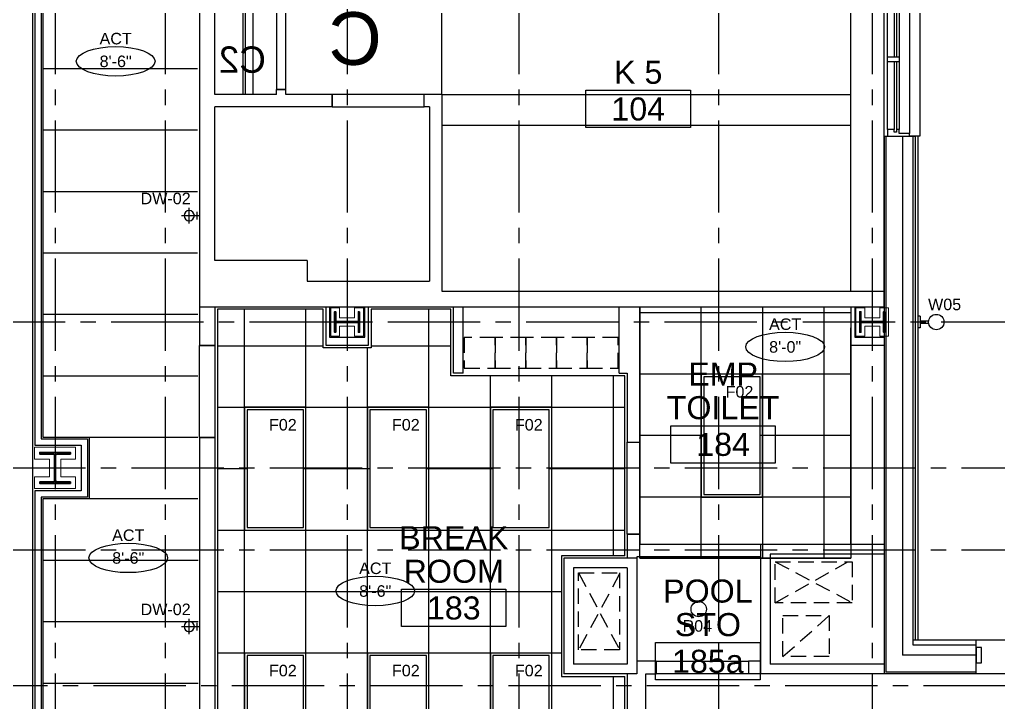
# Model space of a CAD drawing. Header units: inches. Extents: x -3700 to 367, y -844 to 2341.
# Drawn here: x -3068.9 to -2686.7, y 680.4 to 947.1 of the extents above; entities that cross this region are included whole.
import ezdxf
from ezdxf.enums import TextEntityAlignment as Align

# ---------------------------------------------------------------- set-up
doc = ezdxf.new("R2010")
doc.units = ezdxf.units.IN
doc.header["$LTSCALE"] = 48
doc.header["$MEASUREMENT"] = 0
for name, pattern in [('1112 - 0-Base$0$CENTER2', [1.125, 0.75, -0.125, 0.125, -0.125]), ('1112 - 0-Base$0$HIDDEN', [0.375, 0.25, -0.125]), ('1112 - 0-Base$0$HIDDEN2', [0.1875, 0.125, -0.0625]), ('HIDDEN2', [0.1875, 0.125, -0.0625])]:
    doc.linetypes.add(name, pattern=pattern)
for name, color, linetype, lineweight in [('1112 - 0-Base$0$A-Detl-Hatch', 1, 'Continuous', 18), ('1112 - 0-Base$0$S-Detl-Hatch', 1, 'Continuous', 18), ('1112 - 0-Base$0$S-Detl-Wide', 3, 'Continuous', 35), ('A-Anno-Text', 50, 'Continuous', 25)]:
    doc.layers.add(name, color=color, linetype=linetype, lineweight=lineweight)
for name, color, linetype in [('1112 - 0-Base$0$A-Door-Head', 8, 'Continuous'), ('1112 - 0-Base$0$A-Flor-Case', 8, 'HIDDEN2'), ('1112 - 0-Base$0$A-Flor-Ovhd', 6, 'Continuous'), ('1112 - 0-Base$0$A-Flor-Soffit', 4, 'Continuous'), ('1112 - 0-Base$0$A-Flor-Wall Mtd Fixture', 6, 'Continuous'), ('1112 - 0-Base$0$A-Glaz', 6, 'Continuous'), ('1112 - 0-Base$0$A-Glaz-Sill', 8, 'Continuous'), ('1112 - 0-Base$0$A-Grid(3-32)', 8, '1112 - 0-Base$0$CENTER2'), ('1112 - 0-Base$0$A-HVAC', 6, '1112 - 0-Base$0$HIDDEN2'), ('1112 - 0-Base$0$A-Tag-Rm(3-32)', 2, 'Continuous'), ('1112 - 0-Base$0$A-Wall-Full', 3, 'Continuous'), ('1112 - 0-Base$0$A-Wall-Hatch', 15, 'Continuous'), ('A-Clng-Fixture', 3, 'Continuous'), ('A-Clng-Grid', 8, 'Continuous'), ('A-Clng-Tag', 6, 'Continuous')]:
    doc.layers.add(name, color=color, linetype=linetype)
doc.layers.add('1112 - 0-Base$0$G-Anno-Nplt', color=140, linetype='Continuous', lineweight=18, plot=False)
doc.layers.add('1112 - 0-Base$0$G-Anno-View', color=161, linetype='Continuous', lineweight=18, plot=False)
doc.styles.add('1112 - 0-Base$0$G1DIM', font='arial.ttf')
doc.styles.add('1112 - 0-Base$0$Standard', font='arial.ttf')
doc.styles.add('G1DIM', font='arial.ttf')
doc.styles.get("Standard").update_dxf_attribs({"font": 'arial.ttf'})
doc.dimstyles.new('1112 - 0-Base$0$Aec-Arch-I-96', dxfattribs={"dimscale": 96, "dimtxt": 0.09375, "dimasz": 0.0625, "dimexe": 0.0625, "dimexo": 0.0625, "dimgap": 0.03125, "dimtad": 1, "dimdec": 3, "dimzin": 3, "dimdsep": 46, "dimlunit": 4, "dimtxsty": '1112 - 0-Base$0$G1DIM', "dimblk": '1112 - 0-Base$0$_ArchTick', "dimcen": 0.09375, "dimclrt": 2, "dimazin": 2, "dimtfac": 0.75, "dimtdec": 3, "dimtix": 1, "dimtmove": 2, "dimatfit": 2, "dimldrblk": '1112 - 0-Base$0$_Open90', "dimfxl": 0.0625, "dimtolj": 1, "dimtzin": 0, "dimarcsym": 0})

# ---------------------------------------------------------------- blocks, each defined once
blk = doc.blocks.new('Clng Tag')
blk.add_ellipse((0, 0), major_axis=(-0.3202, 0), ratio=0.37386)
at = {"color": 2}
for tag, p in [('XXX', (0, 0.1848)), ("X'-XX'", (0, -0.0002))]:
    blk.add_attdef(tag, text='', height=0.0938, dxfattribs=at).set_placement(p, align=Align.MIDDLE_CENTER)
blk = doc.blocks.new('2X4 FLUOR')
for points in [[(0, -24), (48, -24), (48, 0), (0, 0)], [(1, -23), (47, -23), (47, -1), (1, -1)]]:
    blk.add_lwpolyline(points, close=True)
blk.add_attdef('FXX', (34.25, -22.125), '', height=4.5)
blk = doc.blocks.new('CYLINDER WALL LIGHT')
for p, q in [((-0.5, 1), (-0.5, 4.29)), ((0.5, 1), (0.5, 4.29)), ((-2.25, 1), (2.25, 1)), ((-2.25, 1), (-2.25, 0)), ((-2.25, 0), (2.25, 0)), ((2.25, 1), (2.25, 0))]:
    blk.add_line(p, q)
blk.add_circle((0.01, 7.25), 3)
blk.add_attdef('WXX', (-6.36, 12), '', height=4.5)
blk = doc.blocks.new('6IN ROUND DL')
blk.add_circle((0, 0), 3)
blk.add_attdef('RXX', (-6.3125, -8.8125), '', height=4.5)
blk = doc.blocks.new('1112 - 0-Base$0$EXTERIOR WINDOW 3')
at = {"layer": '1112 - 0-Base$0$A-Glaz'}
for p, q in [((5693, -8445.75), (5693, -8419.25)), ((5694, -8445.75), (5694, -8419.25)), ((5695, -8474.25), (5695, -8419.25)), ((5693, -8474.25), (5693, -8447.75)), ((5694, -8474.25), (5694, -8447.75))]:
    blk.add_line(p, q, dxfattribs=at)
for points in [[(5693, -8419.25), (5690.5, -8419.25), (5690.5, -8416.75), (5699, -8416.75), (5699, -8417.75), (5695, -8417.75), (5695, -8419.25), (5694, -8419.25), (5694, -8418.25), (5693, -8418.25), (5693, -8419.25)], [(5693, -8474.25), (5690.5, -8474.25), (5690.5, -8476.75), (5699, -8476.75), (5699, -8475.75), (5695, -8475.75), (5695, -8474.25), (5694, -8474.25), (5694, -8475.25), (5693, -8475.25), (5693, -8474.25)]]:
    blk.add_lwpolyline(points, dxfattribs=at)
blk.add_lwpolyline([(5690.5, -8445.75), (5690.5, -8447.75), (5695, -8447.75), (5695, -8445.75)], close=True, dxfattribs=at)
at = {"layer": '1112 - 0-Base$0$A-Glaz-Sill'}
for p, q in [((5689.12, -8416.75), (5689.12, -8476.75)), ((5699, -8475.75), (5699, -8417.75)), ((5690.5, -8419.25), (5690.5, -8474.25))]:
    blk.add_line(p, q, dxfattribs=at)
blk.add_lwpolyline([(5699, -8476.75), (5703.12, -8476.75), (5703.12, -8416.75), (5699, -8416.75)], dxfattribs=at)
blk = doc.blocks.new('1112 - 0-Base$0$1ST FLOOR CORE & SHELL')
at = {"layer": '1112 - 0-Base$0$A-Glaz'}
blk.add_lwpolyline([(2989.12, -8501.88), (2991.12, -8501.88), (2991.12, -8495.88), (2989.12, -8495.88)], close=True, dxfattribs=at)
at = {"layer": '1112 - 0-Base$0$A-Wall-Full'}
for p, q in [((2624.75, -8142.38), (2624.75, -8413.75)), ((2953.12, -8296.13), (2953.12, -8506.13)), ((2953.12, -8296.13), (2965.12, -8296.13)), ((2966.25, -8296.13), (2966.25, -8492.88)), ((2624.75, -8413.75), (2642.75, -8413.75)), ((2642.75, -8413.75), (2642.75, -8437.75)), ((2642.75, -8437.75), (2624.75, -8437.75)), ((2624.75, -8437.75), (2624.75, -8633.75)), ((2964.37, -8492.88), (2989.12, -8492.88)), ((2989.12, -8506.13), (2989.12, -8492.88)), ((2989.12, -8506.13), (2953.12, -8506.13))]:
    blk.add_line(p, q, dxfattribs=at)
at = {"layer": '1112 - 0-Base$0$A-Wall-Hatch'}
for p, q in [((2624.12, -8143), (2624.12, -8414.38)), ((2621.62, -8150.63), (2621.62, -8416.88)), ((2620.62, -8154.63), (2620.62, -8944.88)), ((2953.75, -8296.13), (2953.75, -8505.5)), ((2960.37, -8296.13), (2960.37, -8498.88)), ((2964.37, -8296.13), (2964.37, -8494.88)), ((2965.25, -8296.13), (2965.25, -8492.88)), ((2621.62, -8416.88), (2639.62, -8416.88)), ((2624.12, -8414.38), (2642.12, -8414.38)), ((2639.62, -8416.88), (2639.62, -8434.63)), ((2642.12, -8414.38), (2642.12, -8437.13)), ((2639.62, -8434.63), (2621.62, -8434.63)), ((2621.62, -8434.63), (2621.62, -8636.87)), ((2642.12, -8437.13), (2624.12, -8437.13)), ((2624.12, -8437.13), (2624.12, -8634.37)), ((2964.37, -8494.88), (2989.12, -8494.88)), ((2989.12, -8498.88), (2960.37, -8498.88)), ((2989.12, -8505.5), (2953.75, -8505.5))]:
    blk.add_line(p, q, dxfattribs=at)
at = {"xscale": -1, "rotation": 180}
blk.add_blockref('1112 - 0-Base$0$EXTERIOR WINDOW 3', (-2736, -16712.88), dxfattribs=at)
blk = doc.blocks.new('*U22')
at = {"layer": '1112 - 0-Base$0$A-Detl-Hatch'}
h = blk.add_hatch(dxfattribs=at)
h.set_pattern_fill('ANSI32', color=256, scale=6, style=0)
h.set_pattern_definition([(45, (0, -6.06), (-1.591, 1.591), []), (45, (1.0607, -6.06), (-1.591, 1.591), [])])
edge = h.paths.add_edge_path()
edge.add_line((6, -12.12), (6, -11.515))
edge.add_line((6, -11.515), (0.795, -11.515))
edge.add_arc((0.795, -10.915), 0.6, 180, 270, ccw=False)
edge.add_line((0.195, -10.915), (0.195, -1.205))
edge.add_arc((0.795, -1.205), 0.6, 90, 180, ccw=False)
edge.add_line((0.795, -0.605), (6, -0.605))
edge.add_line((6, -0.605), (6, 0))
edge.add_line((6, 0), (-6, 0))
edge.add_line((-6, 0), (-6, -0.605))
edge.add_line((-6, -0.605), (-0.795, -0.605))
edge.add_arc((-0.795, -1.205), 0.6, 0, 90, ccw=False)
edge.add_line((-0.195, -1.205), (-0.195, -10.915))
edge.add_arc((-0.795, -10.915), 0.6, 270, 360, ccw=False)
edge.add_line((-0.795, -11.515), (-6, -11.515))
edge.add_line((-6, -11.515), (-6, -12.12))
edge.add_line((-6, -12.12), (6, -12.12))
at = {"color": 0, "linetype": 'ByBlock'}
blk.add_lwpolyline([(6, -12.12), (6, -11.515), (0.795, -11.515, -0.4142136), (0.195, -10.915), (0.195, -1.205, -0.4142136), (0.795, -0.605), (6, -0.605), (6, 0), (-6, 0), (-6, -0.605), (-0.795, -0.605, -0.4142136), (-0.195, -1.205), (-0.195, -10.915, -0.4142136), (-0.795, -11.515), (-6, -11.515), (-6, -12.12)], format="xyb", close=True, dxfattribs=at)
blk = doc.blocks.new('1112 - 0-Base$0$W12X65')
at = {"layer": '1112 - 0-Base$0$S-Detl-Hatch'}
blk.add_lwpolyline([(13860.59, -7310.28), (13860.59, -7305.67), (13854.79, -7305.67), (13854.79, -7298.76), (13860.59, -7298.76), (13860.59, -7294.16), (13844.59, -7294.16), (13844.59, -7298.76), (13850.4, -7298.76), (13850.4, -7305.67), (13844.59, -7305.67), (13844.59, -7310.28)], close=True, dxfattribs=at)
at = {"layer": '1112 - 0-Base$0$S-Detl-Wide'}
blk.add_blockref('*U22', (13852.59, -7296.16), dxfattribs=at)
blk = doc.blocks.new('*U21')
at = {"layer": '1112 - 0-Base$0$A-Detl-Hatch'}
h = blk.add_hatch(dxfattribs=at)
h.set_pattern_fill('ANSI32', color=256, scale=6, style=0)
h.set_pattern_definition([(45, (0, -4.865), (-1.591, 1.591), []), (45, (1.0607, -4.865), (-1.591, 1.591), [])])
edge = h.paths.add_edge_path()
edge.add_line((3.98, -9.73), (3.98, -9.295))
edge.add_line((3.98, -9.295), (0.645, -9.295))
edge.add_arc((0.645, -8.795), 0.5, 180, 270, ccw=False)
edge.add_line((0.145, -8.795), (0.145, -0.935))
edge.add_arc((0.645, -0.935), 0.5, 90, 180, ccw=False)
edge.add_line((0.645, -0.435), (3.98, -0.435))
edge.add_line((3.98, -0.435), (3.98, 0))
edge.add_line((3.98, 0), (-3.98, 0))
edge.add_line((-3.98, 0), (-3.98, -0.435))
edge.add_line((-3.98, -0.435), (-0.645, -0.435))
edge.add_arc((-0.645, -0.935), 0.5, 0, 90, ccw=False)
edge.add_line((-0.145, -0.935), (-0.145, -8.795))
edge.add_arc((-0.645, -8.795), 0.5, -90, 0, ccw=False)
edge.add_line((-0.645, -9.295), (-3.98, -9.295))
edge.add_line((-3.98, -9.295), (-3.98, -9.73))
edge.add_line((-3.98, -9.73), (3.98, -9.73))
at = {"color": 0, "linetype": 'ByBlock'}
blk.add_lwpolyline([(3.98, -9.73), (3.98, -9.295), (0.645, -9.295, -0.4142136), (0.145, -8.795), (0.145, -0.935, -0.4142136), (0.645, -0.435), (3.98, -0.435), (3.98, 0), (-3.98, 0), (-3.98, -0.435), (-0.645, -0.435, -0.4142136), (-0.145, -0.935), (-0.145, -8.795, -0.4142136), (-0.645, -9.295), (-3.98, -9.295), (-3.98, -9.73)], format="xyb", close=True, dxfattribs=at)
blk = doc.blocks.new('1112 - 0-Base$0$W10X33')
at = {"layer": '1112 - 0-Base$0$S-Detl-Hatch'}
blk.add_lwpolyline([(13773.28, -7309.78), (13773.28, -7306.34), (13769.45, -7306.34), (13769.45, -7300.48), (13773.28, -7300.48), (13773.28, -7297.05), (13762.32, -7297.05), (13762.32, -7300.48), (13766.16, -7300.48), (13766.16, -7306.34), (13762.32, -7306.34), (13762.32, -7309.78)], close=True, dxfattribs=at)
at = {"layer": '1112 - 0-Base$0$S-Detl-Wide'}
blk.add_blockref('*U21', (13767.8, -7298.55), dxfattribs=at)
blk = doc.blocks.new('1112 - 0-Base$0$1ST FLOOR - STRUCTURAL GRID')
at = {"layer": '1112 - 0-Base$0$A-Grid(3-32)'}
for p, q in [((2629.5, -7426.01), (2629.5, -9520.75)), ((2672.5, -7426.01), (2672.5, -9520.75)), ((2743.5, -7426.01), (2743.5, -9520.75)), ((2810.5, -7426.01), (2810.5, -9520.75)), ((2888.5, -7426.01), (2888.5, -9520.75)), ((2948.5, -7426.01), (2948.5, -9520.75)), ((5927.38, -8368.75), (2104.5, -8368.75)), ((2119.38, -8425.75), (5912.5, -8425.75)), ((2119.38, -8457.75), (5912.5, -8457.75)), ((2104.5, -8510.75), (5927.38, -8510.75))]:
    blk.add_line(p, q, dxfattribs=at)
at = {"rotation": 90}
for p in [(-4559.91, -22136.55), (-4354.91, -22136.55)]:
    blk.add_blockref('1112 - 0-Base$0$W10X33', p, dxfattribs=at)
blk.add_blockref('1112 - 0-Base$0$W12X65', (-11223.1, -1123.53))
blk = doc.blocks.new('1112 - 0-Base$0$_ArchTick')
at = {"color": 0, "linetype": 'ByBlock', "const_width": 0.15}
blk.add_lwpolyline([(-0.5, -0.5), (0.5, 0.5)], dxfattribs=at)
blk = doc.blocks.new('*D104')
at = {"layer": '1112 - 0-Base$0$G-Anno-Nplt', "color": 0, "lineweight": -2, "transparency": 16777216}
for p, q in [((3.75, -36.63), (3.75, -36.17)), ((3.75, -37.67), (27.75, -37.67)), ((27.75, -36.63), (27.75, -36.17))]:
    blk.add_line(p, q, dxfattribs=at)
at = {"layer": '1112 - 0-Base$0$G-Anno-Nplt', "color": 0, "lineweight": -2, "transparency": 16777216, "xscale": 1.5, "yscale": 1.5, "zscale": 1.5, "rotation": 180}
blk.add_blockref('1112 - 0-Base$0$_ArchTick', (3.75, -37.67), dxfattribs=at)
at = {"layer": '1112 - 0-Base$0$G-Anno-Nplt', "color": 0, "lineweight": -2, "transparency": 16777216, "xscale": 1.5, "yscale": 1.5, "zscale": 1.5}
blk.add_blockref('1112 - 0-Base$0$_ArchTick', (27.75, -37.67), dxfattribs=at)
at = {"layer": '1112 - 0-Base$0$G-Anno-Nplt', "transparency": 16777216, "insert": (15.75, -35.77), "char_height": 2.25, "attachment_point": 5, "style": '1112 - 0-Base$0$G1DIM'}
blk.add_mtext('\\A1;2\'-0"', dxfattribs=at)
blk = doc.blocks.new('1112 - 0-Base$0$_Open90')
at = {"color": 0, "linetype": 'ByBlock', "lineweight": -2}
for p, q in [((0, 0), (-1, 0)), ((-0.5, 0.5), (0, 0)), ((0, 0), (-0.5, -0.5))]:
    blk.add_line(p, q, dxfattribs=at)
blk = doc.blocks.new('*D105')
at = {"layer": '1112 - 0-Base$0$G-Anno-Nplt', "color": 0, "lineweight": -2, "transparency": 16777216}
for p, q in [((26.25, -15), (20.53, -15)), ((22.03, -15), (22.03, -63)), ((26.25, -63), (20.53, -63))]:
    blk.add_line(p, q, dxfattribs=at)
at = {"layer": '1112 - 0-Base$0$G-Anno-Nplt', "color": 0, "lineweight": -2, "transparency": 16777216, "xscale": 1.5, "yscale": 1.5, "zscale": 1.5}
for p, rotation in [((22.03, -15), 90), ((22.03, -63), 270)]:
    blk.add_blockref('1112 - 0-Base$0$_ArchTick', p, dxfattribs=dict(at, rotation=rotation))
at = {"layer": '1112 - 0-Base$0$G-Anno-Nplt', "transparency": 16777216, "insert": (20.14, -39), "char_height": 2.25, "attachment_point": 5, "rotation": 90, "style": '1112 - 0-Base$0$G1DIM'}
blk.add_mtext('\\A1;4\'-0"', dxfattribs=at)
blk = doc.blocks.new('1112 - 0-Base$0$wall sconce')
for p, q in [((-1, 0), (4.625, 0)), ((2, -2.625), (2, 2.625))]:
    blk.add_line(p, q)
blk.add_circle((2, 0), 1.875)
blk = doc.blocks.new('1112 - 0-Base$0$41in Std Vanity')
at = {"layer": '1112 - 0-Base$0$A-Flor-Case'}
for p, q in [((23, 52), (0, 52)), ((0.75, 4), (0.75, 52)), ((23, 4), (23, 52)), ((23, 4), (0, 4))]:
    blk.add_line(p, q, dxfattribs=at)
at = {"layer": '1112 - 0-Base$0$A-Wall-Full'}
for p, q in [((0, 0), (0, 56)), ((0, 56), (23, 56)), ((23, 0), (0, 0))]:
    blk.add_line(p, q, dxfattribs=at)
at = {"layer": '1112 - 0-Base$0$A-Flor-Wall Mtd Fixture', "xscale": -1, "rotation": 90}
blk.add_blockref('1112 - 0-Base$0$wall sconce', (11.5, 55), dxfattribs=at)
at = {"layer": '1112 - 0-Base$0$A-Flor-Wall Mtd Fixture', "rotation": 90}
blk.add_blockref('1112 - 0-Base$0$wall sconce', (11.5, 1), dxfattribs=at)
blk = doc.blocks.new('*D99')
at = {"layer": '1112 - 0-Base$0$G-Anno-Nplt', "color": 0, "lineweight": -2, "transparency": 16777216}
for p, q in [((4.88, 130.17), (4.88, 130.63)), ((4.88, 129.13), (60.88, 129.13))]:
    blk.add_line(p, q, dxfattribs=at)
at = {"layer": '1112 - 0-Base$0$G-Anno-Nplt', "color": 0, "lineweight": -2, "transparency": 16777216, "xscale": 1.5, "yscale": 1.5, "zscale": 1.5, "rotation": 180}
blk.add_blockref('1112 - 0-Base$0$_ArchTick', (4.88, 129.13), dxfattribs=at)
at = {"layer": '1112 - 0-Base$0$G-Anno-Nplt', "color": 0, "lineweight": -2, "transparency": 16777216, "xscale": 1.5, "yscale": 1.5, "zscale": 1.5}
blk.add_blockref('1112 - 0-Base$0$_ArchTick', (60.88, 129.13), dxfattribs=at)
at = {"layer": '1112 - 0-Base$0$G-Anno-Nplt', "transparency": 16777216, "insert": (32.88, 131.03), "char_height": 2.25, "attachment_point": 5, "style": '1112 - 0-Base$0$G1DIM'}
blk.add_mtext('\\A1;4\'-8"', dxfattribs=at)
blk = doc.blocks.new('*D100')
at = {"layer": '1112 - 0-Base$0$G-Anno-Nplt', "color": 0, "lineweight": -2, "transparency": 16777216}
for p, q in [((1.5, 112.88), (12.28, 112.88)), ((10.78, 112.88), (10.78, 72.88)), ((1.5, 72.88), (12.28, 72.88))]:
    blk.add_line(p, q, dxfattribs=at)
at = {"layer": '1112 - 0-Base$0$G-Anno-Nplt', "color": 0, "lineweight": -2, "transparency": 16777216, "xscale": 1.5, "yscale": 1.5, "zscale": 1.5}
for p, rotation in [((10.78, 112.88), 90), ((10.78, 72.88), 270)]:
    blk.add_blockref('1112 - 0-Base$0$_ArchTick', p, dxfattribs=dict(at, rotation=rotation))
at = {"layer": '1112 - 0-Base$0$G-Anno-Nplt', "transparency": 16777216, "insert": (8.88, 92.88), "char_height": 2.25, "attachment_point": 5, "rotation": 90, "style": '1112 - 0-Base$0$G1DIM'}
blk.add_mtext('\\A1;3\'-4"', dxfattribs=at)
blk = doc.blocks.new('*D101')
at = {"layer": '1112 - 0-Base$0$G-Anno-Nplt', "color": 0, "lineweight": -2, "transparency": 16777216}
blk.add_line((47.64, 68), (47.64, 0), dxfattribs=at)
at = {"layer": '1112 - 0-Base$0$G-Anno-Nplt', "color": 0, "lineweight": -2, "transparency": 16777216, "xscale": 1.5, "yscale": 1.5, "zscale": 1.5}
for p, rotation in [((47.64, 68), 90), ((47.64, 0), 270)]:
    blk.add_blockref('1112 - 0-Base$0$_ArchTick', p, dxfattribs=dict(at, rotation=rotation))
at = {"layer": '1112 - 0-Base$0$G-Anno-Nplt', "transparency": 16777216, "insert": (45.74, 34), "char_height": 2.25, "attachment_point": 5, "rotation": 90, "style": '1112 - 0-Base$0$G1DIM'}
blk.add_mtext('\\A1;5\'-8"', dxfattribs=at)
blk = doc.blocks.new('*D102')
at = {"layer": '1112 - 0-Base$0$G-Anno-Nplt', "color": 0, "lineweight": -2, "transparency": 16777216}
for p, q in [((52.62, 6.48), (52.62, 2.16)), ((88.62, 6.56), (88.62, 2.16)), ((88.62, 3.66), (52.62, 3.66))]:
    blk.add_line(p, q, dxfattribs=at)
at = {"layer": '1112 - 0-Base$0$G-Anno-Nplt', "color": 0, "lineweight": -2, "transparency": 16777216, "xscale": 1.5, "yscale": 1.5, "zscale": 1.5, "rotation": 180}
blk.add_blockref('1112 - 0-Base$0$_ArchTick', (52.62, 3.66), dxfattribs=at)
at = {"layer": '1112 - 0-Base$0$G-Anno-Nplt', "color": 0, "lineweight": -2, "transparency": 16777216, "xscale": 1.5, "yscale": 1.5, "zscale": 1.5}
blk.add_blockref('1112 - 0-Base$0$_ArchTick', (88.62, 3.66), dxfattribs=at)
at = {"layer": '1112 - 0-Base$0$G-Anno-Nplt', "transparency": 16777216, "insert": (70.62, 5.56), "char_height": 2.25, "attachment_point": 5, "style": '1112 - 0-Base$0$G1DIM'}
blk.add_mtext('\\A1;3\'-0"', dxfattribs=at)
blk = doc.blocks.new('*D103')
at = {"layer": '1112 - 0-Base$0$G-Anno-Nplt', "color": 0, "lineweight": -2, "transparency": 16777216}
for p, q in [((87.12, 68), (73.92, 68)), ((75.42, 68), (75.42, 8.06)), ((87.12, 8.06), (73.92, 8.06))]:
    blk.add_line(p, q, dxfattribs=at)
at = {"layer": '1112 - 0-Base$0$G-Anno-Nplt', "color": 0, "lineweight": -2, "transparency": 16777216, "xscale": 1.5, "yscale": 1.5, "zscale": 1.5}
for p, rotation in [((75.42, 68), 90), ((75.42, 8.06), 270)]:
    blk.add_blockref('1112 - 0-Base$0$_ArchTick', p, dxfattribs=dict(at, rotation=rotation))
at = {"layer": '1112 - 0-Base$0$G-Anno-Nplt', "transparency": 16777216, "insert": (73.52, 38.03), "char_height": 2.25, "attachment_point": 5, "rotation": 90, "style": '1112 - 0-Base$0$G1DIM'}
blk.add_mtext('\\A1;5\'-0"', dxfattribs=at)
blk = doc.blocks.new('1112 - 0-Base$0$Rm Tag')
blk.add_lwpolyline([(-0.2124, 0.0759), (0.2124, 0.0759), (0.2124, -0.0759), (-0.2124, -0.0759)], close=True)
at = {"style": '1112 - 0-Base$0$Standard'}
for p in [(0, 0.2858), (0, 0.1493), (0, 0)]:
    blk.add_attdef('XXX', text='', height=0.0938, dxfattribs=at).set_placement(p, align=Align.MIDDLE_CENTER)
blk = doc.blocks.new('1112 - 0-Base$0$wall sconce typ')
for p, q in [((3, 4), (-3, 4)), ((0, 7), (0, 0)), ((-1.5, 1), (1.5, 1))]:
    blk.add_line(p, q)
blk.add_circle((0, 4), 2)
blk = doc.blocks.new('1112 - 0-Base$0$Suite Closet 2')
at = {"layer": '1112 - 0-Base$0$A-Door-Head'}
blk.add_lwpolyline([(0, -25), (3.75, -25), (3.75, -61), (0, -61)], close=True, dxfattribs=at)
at = {"layer": '1112 - 0-Base$0$A-Flor-Ovhd'}
for p, q in [((12.75, -63), (12.75, -15)), ((15.75, -63), (15.75, -15)), ((16.75, -63), (16.75, -15))]:
    blk.add_line(p, q, dxfattribs=at)
at = {"layer": '1112 - 0-Base$0$A-Wall-Full'}
for p, q in [((3.75, -15), (27.75, -15)), ((3.75, -25), (3.75, -15)), ((27.75, -63), (27.75, -15)), ((0, -25), (3.75, -25)), ((3.75, -25), (3.75, -23)), ((0, -63), (0, -61)), ((0, -61), (3.75, -61)), ((3.75, -63), (3.75, -61)), ((3.75, -63), (27.75, -63))]:
    blk.add_line(p, q, dxfattribs=at)
at = {"layer": '1112 - 0-Base$0$G-Anno-View', "insert": (7.8185, -44.2508), "char_height": 10.29056, "width": 80.843835, "attachment_point": 1, "style": '1112 - 0-Base$0$G1DIM'}
blk.add_mtext('C2', dxfattribs=at)
at = {"layer": '1112 - 0-Base$0$G-Anno-Nplt'}
dim = blk.add_linear_dim(base=(22.0344, -63), p1=(27.75, -15), p2=(27.75, -63), angle=90, dimstyle='1112 - 0-Base$0$Aec-Arch-I-96', override={"dimscale": 24, "dimsah": 1, "dimclrt": 256}, dxfattribs=at)
dim.commit()
dim.dimension.update_dxf_attribs({"geometry": '*D105', "text_midpoint": (20.1356, -39)})
dim = blk.add_linear_dim(base=(27.75, -37.6676), p1=(3.75, -38.1326), p2=(27.75, -38.1326), dimstyle='1112 - 0-Base$0$Aec-Arch-I-96', override={"dimscale": 24, "dimsah": 1, "dimclrt": 256}, dxfattribs=at)
dim.commit()
dim.dimension.update_dxf_attribs({"geometry": '*D104', "text_midpoint": (15.75, -35.7688)})
blk = doc.blocks.new('1112 - 0-Base$0$Suite Vanity and Bath 1')
at = {"layer": '1112 - 0-Base$0$A-Door-Head'}
blk.add_lwpolyline([(6.875, 72.875), (42.875, 72.875), (42.875, 68), (6.875, 68)], close=True, dxfattribs=at)
at = {"layer": '1112 - 0-Base$0$A-Flor-Soffit'}
blk.add_line((0, 72.875), (0, 112.875), dxfattribs=at)
at = {"layer": '1112 - 0-Base$0$A-Wall-Full'}
for p, q in [((0, 112.875), (0, 135.875)), ((4.875, 135.875), (60.875, 135.875)), ((4.875, 112.875), (4.875, 135.875)), ((60.875, 110.875), (60.875, 135.875)), ((0, 112.875), (4.875, 112.875)), ((0, 72.875), (0, 0)), ((0, 72.875), (6.875, 72.875)), ((6.875, 68), (6.875, 72.875)), ((42.875, 68), (42.875, 72.875)), ((42.875, 72.875), (60.875, 72.875)), ((4.875, 68), (4.875, 0)), ((4.875, 68), (6.875, 68)), ((42.875, 68), (88.625, 68)), ((88.625, 8.06), (88.625, 68)), ((52.625, 8.06), (52.625, 0)), ((52.625, 8.06), (88.625, 8.06)), ((52.625, 0), (4.875, 0))]:
    blk.add_line(p, q, dxfattribs=at)
at = {"extrusion": (0, 0, -1), "zscale": -1, "rotation": 270}
blk.add_blockref('1112 - 0-Base$0$41in Std Vanity', (-60.875, 135.875), dxfattribs=at)
at = {"layer": '1112 - 0-Base$0$G-Anno-View', "insert": (23.4468, 105.0143), "char_height": 20.5811, "width": 161.68767, "attachment_point": 1, "style": '1112 - 0-Base$0$G1DIM'}
blk.add_mtext('C', dxfattribs=at)
at = {"layer": '1112 - 0-Base$0$G-Anno-Nplt'}
for base, p1, p2, picture, middle in [((60.875, 129.1324), (4.875, 128.6673), (60.875, 129.1324), '*D99', (32.875, 131.0311)), ((52.625, 3.6648), (88.625, 8.06), (52.625, 7.9826), '*D102', (70.625, 5.5644))]:
    dim = blk.add_linear_dim(base=base, p1=p1, p2=p2, dimstyle='1112 - 0-Base$0$Aec-Arch-I-96', override={"dimscale": 24, "dimsah": 1, "dimclrt": 256}, dxfattribs=at)
    dim.commit()
    dim.dimension.update_dxf_attribs({"geometry": picture, "text_midpoint": middle})
for base, p1, p2, picture, middle in [((10.7773, 72.875), (0, 112.875), (0, 72.875), '*D100', (8.8777, 92.875)), ((47.6409, 0), (47.6409, 68), (47.6409, 0), '*D101', (45.7422, 34)), ((75.4218, 8.06), (88.625, 68), (88.625, 8.06), '*D103', (73.523, 38.03))]:
    dim = blk.add_linear_dim(base=base, p1=p1, p2=p2, angle=90, dimstyle='1112 - 0-Base$0$Aec-Arch-I-96', override={"dimscale": 24, "dimsah": 1, "dimclrt": 256}, dxfattribs=at)
    dim.commit()
    dim.dimension.update_dxf_attribs({"geometry": picture, "text_midpoint": middle})
blk = doc.blocks.new('1112 - 0-Base$0$King Suite 5')
at = {"layer": '1112 - 0-Base$0$A-Flor-Soffit'}
for p, q in [((254.26, 6), (254.26, 145.88)), ((94.62, 82.88), (94.62, 122.88)), ((94.62, 82.88), (254.26, 82.88)), ((94.62, 70.88), (254.26, 70.88))]:
    blk.add_line(p, q, dxfattribs=at)
at = {"layer": '1112 - 0-Base$0$A-Wall-Full'}
for p, q in [((0, 286.65), (0, 0)), ((94.62, 10), (94.62, 6)), ((94.62, 6), (267.25, 6)), ((0, 0), (267.25, 0)), ((49.26, 0), (49.26, -15.08)), ((50.76, 0), (50.76, -11.96)), ((64.49, -11.96), (64.49, 0)), ((65.99, -15.08), (65.99, 0)), ((254.26, 0), (254.26, -15.08)), ((255.76, 0), (255.76, -11.96)), ((49.26, -15.08), (65.99, -15.08)), ((50.76, -11.96), (64.49, -11.96)), ((254.26, -15.08), (267.25, -15.08)), ((255.76, -11.96), (267.25, -11.96))]:
    blk.add_line(p, q, dxfattribs=at)
at = {"layer": '1112 - 0-Base$0$G-Anno-Nplt'}
blk.add_line((267.25, 274.05), (267.25, -27.93), dxfattribs=at)
at = {"xscale": -1}
for name, p in [('1112 - 0-Base$0$Suite Vanity and Bath 1', (94.62, 10)), ('1112 - 0-Base$0$Suite Closet 2', (33.75, 145.88))]:
    blk.add_blockref(name, p, dxfattribs=at)

msp = doc.modelspace()

# ---------------------------------------------------------------- hatches: boundary and pattern name
at = {"layer": 'A-Clng-Grid'}
h = msp.add_hatch(dxfattribs=at)
h.set_pattern_fill('ANSI31', color=256, scale=192, angle=135)
h.set_pattern_definition([(180, (-3041.751, 760), (-4e-15, -24), [])])
h.paths.add_polyline_path([(-3059.75, 540), (-3059.75, 329), (-2998.62, 329), (-2999.62, 1054.37), (-3059.75, 1054.37), (-3059.75, 784), (-3041.75, 784), (-3041.75, 760), (-3059.75, 760), (-3059.75, 564), (-3041.75, 564), (-3041.75, 540)])
h = msp.add_hatch(dxfattribs=at)
h.set_pattern_fill('NET', color=256, scale=192)
h.set_pattern_definition([(0, (-2981.067, 699.73), (0, 24), []), (90, (-2981.067, 699.73), (-24, 1e-15), [])])
h.paths.add_polyline_path([(-2958.07, 652.73), (-2980.07, 652.73), (-2980.07, 698.73), (-2958.07, 698.73)])
h.paths.add_polyline_path([(-2910.07, 652.73), (-2932.07, 652.73), (-2932.07, 698.73), (-2910.07, 698.73)])
h.paths.add_polyline_path([(-2862.07, 652.73), (-2884.07, 652.73), (-2884.07, 698.73), (-2862.07, 698.73)])
h.paths.add_polyline_path([(-2862.07, 748.73), (-2884.07, 748.73), (-2884.07, 794.73), (-2862.07, 794.73)])
h.paths.add_polyline_path([(-2910.07, 748.73), (-2932.07, 748.73), (-2932.07, 794.73), (-2910.07, 794.73)])
h.paths.add_polyline_path([(-2832.62, 690.62), (-2857.37, 690.62), (-2857.37, 737.75), (-2832.62, 737.75), (-2832.62, 807.99), (-2900.5, 807.99), (-2900.5, 833.98), (-2931.64, 833.98), (-2931.64, 818.89), (-2950.37, 818.89), (-2950.37, 833.98), (-2991.62, 833.98), (-2991.62, 615.75), (-2832.68, 615.75)])
h.paths.add_polyline_path([(-2958.07, 748.73), (-2980.07, 748.73), (-2980.07, 794.73), (-2958.07, 794.73)])
h = msp.add_hatch(dxfattribs=at)
h.set_pattern_fill('NET', color=256, scale=192)
h.set_pattern_definition([(0, (-2826.748, 736.75), (0, 24), []), (90, (-2826.748, 736.75), (-24, 1e-15), [])])
h.paths.add_polyline_path([(-2826.75, 834.98), (-2744.37, 834.98), (-2744.37, 736.75), (-2826.75, 736.75)])
h.paths.add_polyline_path([(-2801.79, 807.62), (-2779.79, 807.62), (-2779.79, 761.62), (-2801.79, 761.62)])

# ---------------------------------------------------------------- linework, layer by layer
at = {"color": 11}
msp.add_lwpolyline([(-3352.63, 1287.62), (-3352.63, 1070.12), (-3338.44, 1070.12), (-3338.44, 1070.12), (-3338.44, 1065.12), (-3091.56, 1065.12), (-3091.56, 1070.12), (-3072, 1070.12), (-3072, 1123.62), (-2998.62, 1123.62), (-2998.62, 834.98), (-2731.35, 834.98), (-2731.3, 1123.66), (-2791.38, 1123.62), (-2791.38, 1346.62), (-3086.62, 1346.62), (-3086.62, 1287.62), (-3352.63, 1287.62)], dxfattribs=at)
at = {"layer": '1112 - 0-Base$0$A-Door-Head'}
for points in [[(-2998.62, 819.89), (-2992.62, 819.89), (-2992.62, 783.89), (-2998.62, 783.89)], [(-2831.62, 782.13), (-2826.75, 782.13), (-2826.75, 746.13), (-2831.62, 746.13)], [(-2695.38, 704.87), (-2599.38, 704.87), (-2599.38, 691.62), (-2695.38, 691.62)], [(-2820.37, 696.5), (-2784.37, 696.5), (-2784.37, 691.62), (-2820.37, 691.62)]]:
    msp.add_lwpolyline(points, close=True, dxfattribs=at)
at = {"layer": '1112 - 0-Base$0$A-Flor-Case'}
for points in [[(-2895.25, 810.99), (-2883.25, 810.99), (-2883.25, 822.99), (-2895.25, 822.99)], [(-2883.25, 810.99), (-2871.25, 810.99), (-2871.25, 822.99), (-2883.25, 822.99)], [(-2871.25, 810.99), (-2859.25, 810.99), (-2859.25, 822.99), (-2871.25, 822.99)], [(-2859.25, 810.99), (-2847.25, 810.99), (-2847.25, 822.99), (-2859.25, 822.99)], [(-2847.25, 810.99), (-2835.25, 810.99), (-2835.25, 822.99), (-2847.25, 822.99)]]:
    msp.add_lwpolyline(points, close=True, dxfattribs=at)
at = {"layer": '1112 - 0-Base$0$A-HVAC'}
for p, q in [((-2773.86, 735.38), (-2743.78, 719.38)), ((-2773.86, 719.38), (-2745.5, 735.38)), ((-2850.62, 731), (-2834.62, 700.92)), ((-2834.62, 730.7), (-2850.62, 700.92)), ((-2770.89, 698.37), (-2752.76, 714.38))]:
    msp.add_line(p, q, dxfattribs=at)
for points in [[(-2773.86, 735.38), (-2743.78, 735.38), (-2743.78, 719.38), (-2773.86, 719.38)], [(-2850.62, 700.92), (-2850.62, 731), (-2834.62, 731), (-2834.62, 700.92)], [(-2770.89, 714.38), (-2752.76, 714.38), (-2752.76, 698.37), (-2770.89, 698.37)]]:
    msp.add_lwpolyline(points, close=True, dxfattribs=at)
at = {"layer": '1112 - 0-Base$0$A-Wall-Full'}
for p, q in [((-2998.62, 834.98), (-2998.62, 819.89)), ((-2992.62, 834.98), (-2992.62, 819.89)), ((-2899.5, 808.99), (-2899.5, 834.98)), ((-2895.75, 808.99), (-2895.75, 834.98)), ((-2834.75, 808.99), (-2834.75, 834.98)), ((-2826.75, 834.98), (-2826.75, 782.13)), ((-2744.37, 742.13), (-2744.37, 826.75)), ((-2992.62, 819.89), (-2998.37, 819.89)), ((-2895.75, 808.99), (-2899.5, 808.99)), ((-2834.75, 808.99), (-2831.62, 808.99)), ((-2831.62, 808.99), (-2831.62, 782.13)), ((-2998.62, 783.89), (-2998.62, 607)), ((-2998.37, 783.89), (-2992.62, 783.89)), ((-2992.62, 783.89), (-2992.62, 614.75)), ((-2831.62, 782.13), (-2826.75, 782.13)), ((-2831.62, 746.13), (-2826.75, 746.13)), ((-2831.62, 746.13), (-2831.62, 736.75)), ((-2826.75, 746.13), (-2826.75, 742.13)), ((-2731.38, 742.13), (-2826.75, 742.13)), ((-2779.61, 742.13), (-2779.61, 691.62)), ((-2775.86, 738.38), (-2775.86, 695.37)), ((-2731.38, 738.38), (-2775.86, 738.38)), ((-2827.87, 736.75), (-2856.37, 736.75)), ((-2856.37, 736.75), (-2856.37, 691.62)), ((-2779.61, 737.25), (-2827.87, 737.25)), ((-2827.87, 737.25), (-2827.87, 691.62)), ((-2831.62, 733), (-2852.62, 733)), ((-2852.62, 733), (-2852.62, 695.37)), ((-2831.62, 733), (-2831.62, 695.37)), ((-2820.37, 696.5), (-2827.87, 696.5)), ((-2820.37, 696.5), (-2820.37, 691.62)), ((-2784.37, 696.5), (-2784.37, 691.62)), ((-2779.61, 696.5), (-2784.37, 696.5)), ((-2827.87, 691.62), (-2856.37, 691.62)), ((-2831.62, 695.37), (-2852.62, 695.37)), ((-2831.62, 691.62), (-2831.62, 614.75)), ((-2824.37, 614.75), (-2824.37, 691.62)), ((-2824.37, 691.62), (-2820.37, 691.62)), ((-2731.38, 691.62), (-2784.37, 691.62)), ((-2731.38, 695.37), (-2775.86, 695.37))]:
    msp.add_line(p, q, dxfattribs=at)
at = {"layer": 'A-Clng-Grid'}
for points in [[(-2832.62, 737.75), (-2832.62, 807.99), (-2900.5, 807.99), (-2900.5, 833.98), (-2931.64, 833.98), (-2931.64, 818.89), (-2950.37, 818.89), (-2950.37, 833.98), (-2991.62, 833.98), (-2991.62, 627.75), (-2832.62, 627.75), (-2832.62, 690.62)], [(-2832.62, 737.75), (-2857.37, 737.75), (-2857.37, 690.62), (-2832.62, 690.62)]]:
    msp.add_lwpolyline(points, dxfattribs=at)
msp.add_lwpolyline([(-2826.75, 834.98), (-2744.37, 834.98), (-2744.37, 736.75), (-2826.75, 736.75)], close=True, dxfattribs=at)

# ---------------------------------------------------------------- block references
at = {"linetype": '1112 - 0-Base$0$HIDDEN'}
msp.add_blockref('1112 - 0-Base$0$1ST FLOOR - STRUCTURAL GRID', (-5684.5, 9197.75), dxfattribs=at)
for name, p in [('1112 - 0-Base$0$1ST FLOOR CORE & SHELL', (-5684.5, 9197.75)), ('1112 - 0-Base$0$King Suite 5', (-2998.62, 834.98))]:
    msp.add_blockref(name, p)
at = {"layer": '1112 - 0-Base$0$A-Flor-Wall Mtd Fixture', "xscale": -1, "rotation": 90}
for p in [(-2998.62, 870.53), (-2998.62, 710.07)]:
    msp.add_blockref('1112 - 0-Base$0$wall sconce typ', p, dxfattribs=at)
at = {"layer": '1112 - 0-Base$0$A-Tag-Rm(3-32)'}
ref = msp.add_blockref('1112 - 0-Base$0$Rm Tag', (-2827.36, 912.19), dxfattribs=dict(at, xscale=96, yscale=96, zscale=96))
ref.add_attrib('XXX', 'K 5', dxfattribs={"layer": '0', "height": 9, "style": '1112 - 0-Base$0$Standard'}).set_placement((-2827.36, 926.52), align=Align.MIDDLE_CENTER)
ref.add_attrib('XXX', '104', dxfattribs={"layer": '0', "height": 9, "style": '1112 - 0-Base$0$Standard'}).set_placement((-2827.36, 912.19), align=Align.MIDDLE_CENTER)
ref = msp.add_blockref('1112 - 0-Base$0$Rm Tag', (-2794.23, 781.22), dxfattribs=dict(at, xscale=96, yscale=96, zscale=96))
ref.add_attrib('XXX', 'EMP', dxfattribs={"layer": '0', "height": 9, "style": '1112 - 0-Base$0$Standard'}).set_placement((-2794.23, 808.66), align=Align.MIDDLE_CENTER)
ref.add_attrib('XXX', 'TOILET', dxfattribs={"layer": '0', "height": 9, "style": '1112 - 0-Base$0$Standard'}).set_placement((-2794.23, 795.55), align=Align.MIDDLE_CENTER)
ref.add_attrib('XXX', '184', dxfattribs={"layer": '0', "height": 9, "style": '1112 - 0-Base$0$Standard'}).set_placement((-2794.23, 781.22), align=Align.MIDDLE_CENTER)
ref = msp.add_blockref('1112 - 0-Base$0$Rm Tag', (-2899.37, 717.33), dxfattribs=dict(at, xscale=96, yscale=96, zscale=96))
ref.add_attrib('XXX', 'BREAK', dxfattribs={"layer": '0', "height": 9, "style": '1112 - 0-Base$0$Standard'}).set_placement((-2899.37, 744.77), align=Align.MIDDLE_CENTER)
ref.add_attrib('XXX', 'ROOM', dxfattribs={"layer": '0', "height": 9, "style": '1112 - 0-Base$0$Standard'}).set_placement((-2899.37, 731.66), align=Align.MIDDLE_CENTER)
ref.add_attrib('XXX', '183', dxfattribs={"layer": '0', "height": 9, "style": '1112 - 0-Base$0$Standard'}).set_placement((-2899.37, 717.33), align=Align.MIDDLE_CENTER)
ref = msp.add_blockref('1112 - 0-Base$0$Rm Tag', (-2800.17, 696.5), dxfattribs=dict(at, xscale=96, yscale=96, zscale=96))
ref.add_attrib('XXX', 'POOL', dxfattribs={"layer": '0', "height": 9, "style": '1112 - 0-Base$0$Standard'}).set_placement((-2800.17, 723.94), align=Align.MIDDLE_CENTER)
ref.add_attrib('XXX', 'STO', dxfattribs={"layer": '0', "height": 9, "style": '1112 - 0-Base$0$Standard'}).set_placement((-2800.17, 710.83), align=Align.MIDDLE_CENTER)
ref.add_attrib('XXX', '185a', dxfattribs={"layer": '0', "height": 9, "style": '1112 - 0-Base$0$Standard'}).set_placement((-2800.17, 696.5), align=Align.MIDDLE_CENTER)
at = {"layer": 'A-Clng-Fixture'}
ref = msp.add_blockref('CYLINDER WALL LIGHT', (-2718.25, 829), dxfattribs=dict(at, rotation=270))
ref.add_attrib('WXX', 'W05', (-2714.22, 833.62), dxfattribs={"layer": '0', "height": 4.5})
ref = msp.add_blockref('2X4 FLUOR', (-2802.79, 760.62), dxfattribs=dict(at, rotation=90))
ref.add_attrib('FXX', 'F02', (-2793.23, 799.52), dxfattribs={"layer": '0', "height": 4.5})
ref = msp.add_blockref('2X4 FLUOR', (-2981.07, 747.73), dxfattribs=dict(at, rotation=90))
ref.add_attrib('FXX', 'F02', (-2971.5, 786.63), dxfattribs={"layer": '0', "height": 4.5})
ref = msp.add_blockref('2X4 FLUOR', (-2933.07, 747.73), dxfattribs=dict(at, rotation=90))
ref.add_attrib('FXX', 'F02', (-2923.5, 786.63), dxfattribs={"layer": '0', "height": 4.5})
ref = msp.add_blockref('2X4 FLUOR', (-2885.07, 747.73), dxfattribs=dict(at, rotation=90))
ref.add_attrib('FXX', 'F02', (-2875.5, 786.63), dxfattribs={"layer": '0', "height": 4.5})
msp.add_blockref('6IN ROUND DL', (-2803.74, 716.88), dxfattribs=at).add_auto_attribs({'RXX': 'R04'})
ref = msp.add_blockref('2X4 FLUOR', (-2981.07, 651.73), dxfattribs=dict(at, rotation=90))
ref.add_attrib('FXX', 'F02', (-2971.5, 690.63), dxfattribs={"layer": '0', "height": 4.5})
ref = msp.add_blockref('2X4 FLUOR', (-2933.07, 651.73), dxfattribs=dict(at, rotation=90))
ref.add_attrib('FXX', 'F02', (-2923.5, 690.63), dxfattribs={"layer": '0', "height": 4.5})
ref = msp.add_blockref('2X4 FLUOR', (-2885.07, 651.73), dxfattribs=dict(at, rotation=90))
ref.add_attrib('FXX', 'F02', (-2875.5, 690.63), dxfattribs={"layer": '0', "height": 4.5})
at = {"layer": 'A-Clng-Tag', "xscale": 48, "yscale": 48, "zscale": 48}
for p, values in [((-3031.35, 930.8), {"X'-XX'": '8\'-6"', 'XXX': 'ACT'}), ((-2770, 819.28), {"X'-XX'": '8\'-0"', 'XXX': 'ACT'}), ((-3026.44, 736.87), {"X'-XX'": '8\'-6"', 'XXX': 'ACT'}), ((-2930.02, 723.95), {"X'-XX'": '8\'-6"', 'XXX': 'ACT'})]:
    msp.add_blockref('Clng Tag', p, dxfattribs=at).add_auto_attribs(values)

# ---------------------------------------------------------------- texts
at = {"layer": 'A-Anno-Text', "color": 2, "char_height": 4.5, "width": 13.0625, "attachment_point": 1, "style": 'G1DIM'}
for insert in [(-3021.63, 879.49), (-3021.63, 719.03)]:
    msp.add_mtext('DW-02', dxfattribs=dict(at, insert=insert))

doc.saveas('drawing.dxf')
